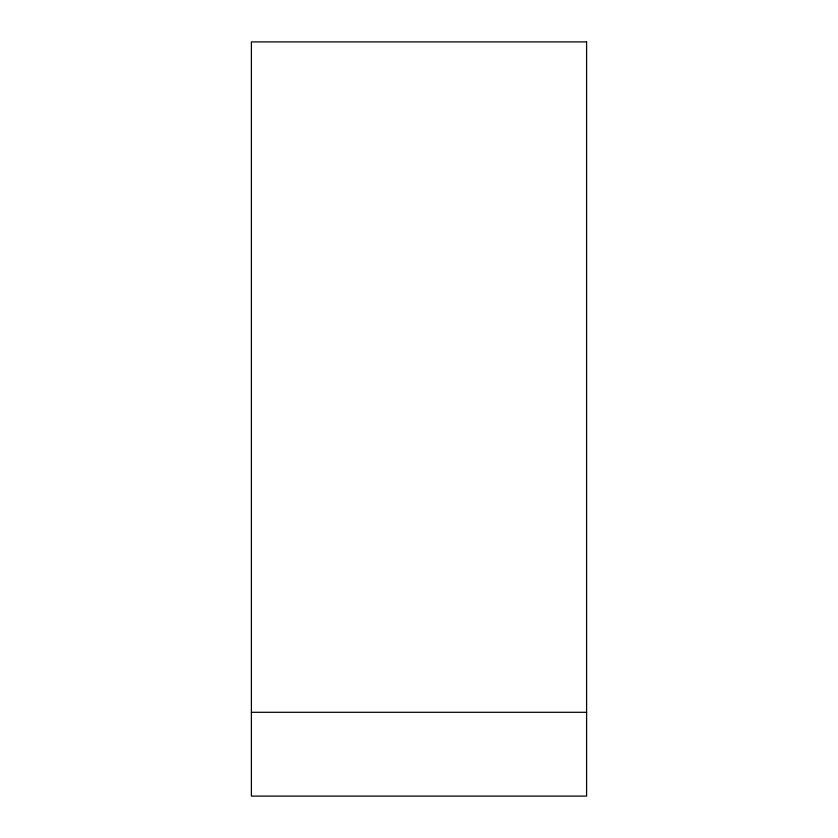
<?xml version="1.0" encoding="UTF-8"?>
<svg xmlns="http://www.w3.org/2000/svg" width="838" height="838" viewBox="0 0 838 838"><rect width="100%" height="100%" fill="white"/><g stroke="black" fill="none" stroke-linecap="round" stroke-linejoin="round"><path stroke-width="1.26" d="M251.4 712.3L586.6 712.3M586.6 41.9L251.4 41.9L251.4 796.1L586.6 796.1L586.6 41.9"/></g></svg>
